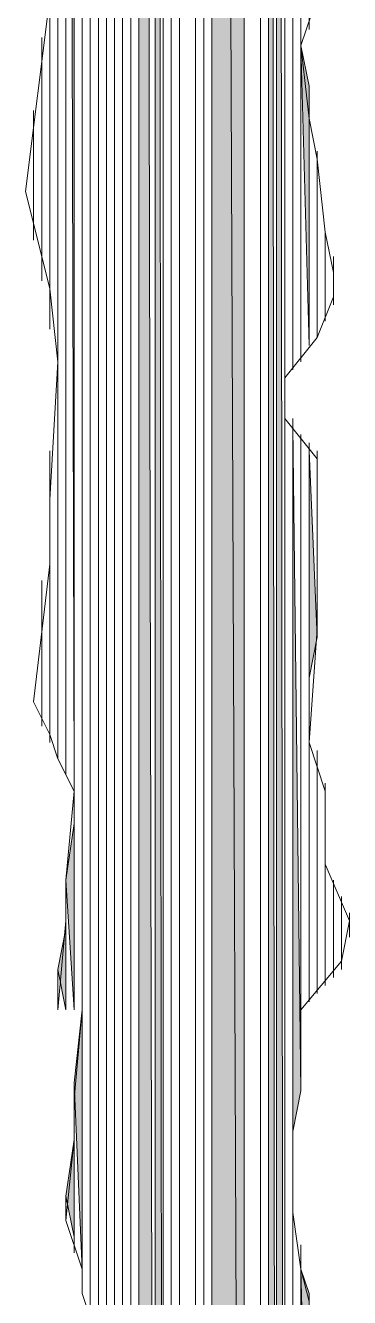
# Model space of a CAD drawing. Header units: millimetres. Extents: x -30643 to 86172, y -19411 to 63186.
# Drawn here: x 83143.7 to 83171.9, y -2161 to -2050.6 of the extents above; entities that cross this region are included whole.
import ezdxf

# ---------------------------------------------------------------- set-up
doc = ezdxf.new("R2010")
doc.units = ezdxf.units.MM

msp = doc.modelspace()

# ---------------------------------------------------------------- hatches: boundary and pattern name
h = msp.add_hatch(color=0)
h.dxf.hatch_style = 2
h.paths.add_polyline_path([(83162.73, -2333.79), (83162.73, -1642.77), (83159.91, -1643.48)])
h = msp.add_hatch(color=0)
h.dxf.hatch_style = 2
h.paths.add_polyline_path([(83164.84, -2345.75), (83165.54, -2349.97), (83164.84, -1642.07)])
h = msp.add_hatch(color=0)
h.dxf.hatch_style = 2
h.paths.add_polyline_path([(83165.54, -2349.97), (83166.25, -2353.49), (83165.54, -1642.07)])
h = msp.add_hatch(color=0)
h.dxf.hatch_style = 2
h.paths.add_polyline_path([(83159.91, -2328.16), (83162.73, -2333.79), (83159.91, -1643.48)])
h = msp.add_hatch(color=0)
h.dxf.hatch_style = 2
h.paths.add_polyline_path([(83154.99, -2298.6), (83155.69, -2304.93), (83154.99, -1644.88)])
h = msp.add_hatch(color=0)
h.dxf.hatch_style = 2
h.paths.add_polyline_path([(83153.58, -2285.93), (83154.99, -2294.38), (83153.58, -1645.59)])
h = msp.add_hatch(color=0)
h.dxf.hatch_style = 2
h.paths.add_polyline_path([(83154.99, -2294.38), (83154.99, -2298.6), (83154.99, -1645.59)])
h = msp.add_hatch(color=0)
h.dxf.hatch_style = 2
h.paths.add_polyline_path([(83149.36, -2161.38), (83149.36, -2163.49), (83149.36, -1646.99)])
h = msp.add_hatch(color=0)
h.dxf.hatch_style = 2
h.paths.add_polyline_path([(83147.95, -2117.05), (83147.95, -1838.4), (83147.95, -1841.21)])
h = msp.add_hatch(color=0)
h.dxf.hatch_style = 2
h.paths.add_polyline_path([(83147.95, -2116.35), (83147.95, -1841.21), (83147.25, -1846.14)])
h = msp.add_hatch(color=0)
h.dxf.hatch_style = 2
h.paths.add_polyline_path([(83166.95, -2079.76), (83166.95, -2015.02), (83166.95, -2010.8)])
h = msp.add_hatch(color=0)
h.dxf.hatch_style = 2
h.paths.add_polyline_path([(83167.65, -2079.05), (83167.65, -2017.83), (83167.65, -2015.72)])
h = msp.add_hatch(color=0)
h.dxf.hatch_style = 2
h.paths.add_polyline_path([(83145.84, -2076.24), (83145.84, -2041.05), (83145.84, -2043.17)])
h = msp.add_hatch(color=0)
h.dxf.hatch_style = 2
h.paths.add_polyline_path([(83168.36, -2078.35), (83168.36, -2055.83), (83167.65, -2052.31)])
h = msp.add_hatch(color=0)
h.dxf.hatch_style = 2
h.paths.add_polyline_path([(83144.43, -2069.2), (83144.43, -2057.94), (83144.43, -2060.05)])
h = msp.add_hatch(color=0)
h.dxf.hatch_style = 2
h.paths.add_polyline_path([(83144.43, -2067.79), (83144.43, -2060.05), (83144.43, -2062.17)])
h = msp.add_hatch(color=0)
h.dxf.hatch_style = 2
h.paths.add_polyline_path([(83169.06, -2076.24), (83169.06, -2067.79), (83169.06, -2065.68)])
h = msp.add_hatch(color=0)
h.dxf.hatch_style = 2
h.paths.add_polyline_path([(83146.54, -2114.24), (83146.54, -2080.46), (83146.54, -2082.57)])
h = msp.add_hatch(color=0)
h.dxf.hatch_style = 2
h.paths.add_polyline_path([(83166.25, -2191.64), (83166.25, -2084.68), (83166.25, -2082.57)])
h = msp.add_hatch(color=0)
h.dxf.hatch_style = 2
h.paths.add_polyline_path([(83146.54, -2113.53), (83146.54, -2083.98), (83146.54, -2086.09)])
h = msp.add_hatch(color=0)
h.dxf.hatch_style = 2
h.paths.add_polyline_path([(83166.95, -2153.64), (83166.95, -2150.83), (83166.95, -2084.68)])
h = msp.add_hatch(color=0)
h.dxf.hatch_style = 2
h.paths.add_polyline_path([(83166.95, -2150.83), (83166.95, -2148.72), (83166.95, -2085.39)])
h = msp.add_hatch(color=0)
h.dxf.hatch_style = 2
h.paths.add_polyline_path([(83166.95, -2146.61), (83167.65, -2143.09), (83166.95, -2085.39)])
h = msp.add_hatch(color=0)
h.dxf.hatch_style = 2
h.paths.add_polyline_path([(83167.65, -2143.09), (83167.65, -2136.05), (83167.65, -2086.09)])
h = msp.add_hatch(color=0)
h.dxf.hatch_style = 2
h.paths.add_polyline_path([(83168.36, -2112.83), (83168.36, -2110.72), (83168.36, -2086.79)])
h = msp.add_hatch(color=0)
h.dxf.hatch_style = 2
h.paths.add_polyline_path([(83168.36, -2110.72), (83168.36, -2107.2), (83168.36, -2087.5)])
h = msp.add_hatch(color=0)
h.dxf.hatch_style = 2
h.paths.add_polyline_path([(83168.36, -2107.2), (83169.06, -2103.68), (83168.36, -2087.5)])
h = msp.add_hatch(color=0)
h.dxf.hatch_style = 2
h.paths.add_polyline_path([(83169.06, -2102.98), (83169.06, -2100.87), (83169.06, -2087.5)])
h = msp.add_hatch(color=0)
h.dxf.hatch_style = 2
h.paths.add_polyline_path([(83169.06, -2096.65), (83169.06, -2094.53), (83169.06, -2087.5)])
h = msp.add_hatch(color=0)
h.dxf.hatch_style = 2
h.paths.add_polyline_path([(83145.14, -2110.72), (83145.14, -2100.16), (83145.14, -2102.27)])
h = msp.add_hatch(color=0)
h.dxf.hatch_style = 2
h.paths.add_polyline_path([(83147.95, -2136.05), (83147.95, -2117.05), (83147.95, -2119.16)])
h = msp.add_hatch(color=0)
h.dxf.hatch_style = 2
h.paths.add_polyline_path([(83147.95, -2136.05), (83147.95, -2119.87), (83147.25, -2124.79)])
h = msp.add_hatch(color=0)
h.dxf.hatch_style = 2
h.paths.add_polyline_path([(83147.25, -2136.05), (83147.25, -2129.01), (83146.54, -2132.53)])
h = msp.add_hatch(color=0)
h.dxf.hatch_style = 2
h.paths.add_polyline_path([(83148.65, -2158.57), (83148.65, -2136.05), (83147.95, -2142.38)])
h = msp.add_hatch(color=0)
h.dxf.hatch_style = 2
h.paths.add_polyline_path([(83147.95, -2156.46), (83147.95, -2144.5), (83147.95, -2147.31)])
h = msp.add_hatch(color=0)
h.dxf.hatch_style = 2
h.paths.add_polyline_path([(83147.95, -2155.75), (83147.95, -2147.31), (83147.25, -2152.24)])
h = msp.add_hatch(color=0)
h.dxf.hatch_style = 2
h.paths.add_polyline_path([(83167.65, -2187.42), (83167.65, -2158.57), (83167.65, -2156.46)])
h = msp.add_hatch(color=0)
h.dxf.hatch_style = 2
h.paths.add_polyline_path([(83168.36, -2186.72), (83168.36, -2160.68), (83167.65, -2158.57)])

# ---------------------------------------------------------------- linework, layer by layer
at = {"color": 0, "lineweight": 0}
for points in [[(83162.73, -2333.79), (83162.73, -1642.77), (83159.91, -1643.48)], [(83162.73, -2333.79), (83162.73, -1642.77)], [(83164.14, -2333.79), (83164.14, -1642.77)], [(83164.14, -2333.79), (83164.14, -1642.77)], [(83164.14, -2334.49), (83164.14, -1642.77)], [(83164.14, -2334.49), (83164.14, -1642.77)], [(83164.84, -2335.9), (83164.84, -1642.07)], [(83164.84, -2345.75), (83165.54, -2349.97), (83164.84, -1642.07)], [(83165.54, -2349.97), (83165.54, -1642.07)], [(83165.54, -2349.97), (83166.25, -2353.49), (83165.54, -1642.07)], [(83166.25, -2353.49), (83166.25, -1642.07)], [(83166.25, -2193.05), (83166.25, -1642.07)], [(83166.25, -2191.64), (83166.25, -1642.07)], [(83166.25, -2081.16), (83166.25, -1642.07)], [(83166.25, -2081.16), (83166.25, -1642.07)], [(83166.25, -2081.16), (83166.25, -1642.07)], [(83166.25, -2080.46), (83166.25, -1642.07)], [(83166.25, -2080.46), (83166.25, -1642.07)], [(83166.95, -2080.46), (83166.95, -1642.07)], [(83166.95, -2080.46), (83166.95, -1642.07)], [(83166.95, -2080.46), (83166.95, -1642.07)], [(83166.95, -2080.46), (83166.95, -1642.07)], [(83166.95, -2080.46), (83166.95, -1642.07)], [(83159.91, -2317.6), (83159.91, -1643.48)], [(83159.91, -2317.6), (83159.91, -1643.48)], [(83159.91, -2317.6), (83159.91, -1643.48)], [(83159.91, -2328.16), (83162.73, -2333.79), (83159.91, -1643.48)], [(83154.99, -2298.6), (83154.99, -1644.88)], [(83154.99, -2298.6), (83155.69, -2304.93), (83154.99, -1644.88)], [(83155.69, -2304.93), (83155.69, -1644.88)], [(83155.69, -2304.93), (83155.69, -1644.88)], [(83155.69, -2305.64), (83155.69, -1644.88)], [(83155.69, -2305.64), (83155.69, -1644.88)], [(83156.39, -2307.05), (83156.39, -1644.88)], [(83156.39, -2307.05), (83156.39, -1644.88)], [(83157.1, -2307.75), (83157.1, -1644.88)], [(83157.1, -2307.75), (83157.1, -1644.88)], [(83157.1, -2308.45), (83157.1, -1644.88)], [(83157.1, -2316.19), (83157.1, -1644.88)], [(83157.1, -2316.19), (83157.1, -1644.88)], [(83157.1, -2316.19), (83157.1, -1644.88)], [(83158.51, -2316.9), (83158.51, -1644.18)], [(83158.51, -2316.9), (83158.51, -1644.18)], [(83159.21, -2317.6), (83159.21, -1644.18)], [(83159.21, -2317.6), (83159.21, -1644.18)], [(83152.88, -2221.9), (83152.88, -1645.59)], [(83152.88, -2221.9), (83152.88, -1645.59)], [(83152.88, -2221.2), (83152.88, -1645.59)], [(83152.88, -2221.2), (83152.88, -1645.59)], [(83153.58, -2221.2), (83153.58, -1645.59)], [(83153.58, -2221.2), (83153.58, -1645.59)], [(83153.58, -2221.2), (83153.58, -1645.59)], [(83153.58, -2221.2), (83153.58, -1645.59)], [(83153.58, -2221.2), (83153.58, -1645.59)], [(83153.58, -2221.2), (83153.58, -1645.59)], [(83153.58, -2221.2), (83153.58, -1645.59)], [(83153.58, -2239.49), (83153.58, -1645.59)], [(83153.58, -2240.2), (83153.58, -1645.59)], [(83153.58, -2273.27), (83153.58, -1645.59)], [(83153.58, -2273.97), (83153.58, -1645.59)], [(83153.58, -2285.23), (83153.58, -1645.59)], [(83153.58, -2285.93), (83153.58, -1645.59)], [(83153.58, -2285.93), (83154.99, -2294.38), (83153.58, -1645.59)], [(83154.99, -2294.38), (83154.99, -1645.59)], [(83154.99, -2294.38), (83154.99, -2298.6), (83154.99, -1645.59)], [(83148.65, -2160.68), (83148.65, -1646.99)], [(83148.65, -2160.68), (83148.65, -1646.99)], [(83148.65, -2160.68), (83148.65, -1646.99)], [(83148.65, -2160.68), (83148.65, -1646.99)], [(83148.65, -2160.68), (83148.65, -1646.99)], [(83148.65, -2160.68), (83148.65, -1646.99)], [(83149.36, -2161.38), (83149.36, -1646.99)], [(83149.36, -2161.38), (83149.36, -2163.49), (83149.36, -1646.99)], [(83149.36, -2163.49), (83149.36, -1646.99)], [(83149.36, -2163.49), (83149.36, -1646.99)], [(83150.06, -2164.9), (83150.06, -1646.99)], [(83150.06, -2224.01), (83150.06, -1646.99)], [(83150.06, -2224.01), (83150.06, -1646.99)], [(83150.06, -2224.01), (83150.06, -1646.99)], [(83150.77, -2224.01), (83150.77, -1646.99)], [(83150.77, -2224.01), (83150.77, -1646.99)], [(83150.77, -2224.01), (83150.77, -1646.99)], [(83150.77, -2224.01), (83150.77, -1646.99)], [(83150.77, -2224.01), (83150.77, -1646.99)], [(83150.77, -2224.01), (83150.77, -1646.99)], [(83151.47, -2223.31), (83151.47, -1646.29)], [(83151.47, -2223.31), (83151.47, -1646.29)], [(83151.47, -2222.6), (83151.47, -1646.29)], [(83151.47, -2222.6), (83151.47, -1646.29)], [(83151.47, -2222.6), (83151.47, -1646.29)], [(83151.47, -2222.6), (83151.47, -1646.29)], [(83152.17, -2222.6), (83152.17, -1646.29)], [(83152.17, -2222.6), (83152.17, -1646.29)], [(83152.17, -2222.6), (83152.17, -1646.29)], [(83152.17, -2222.6), (83152.17, -1646.29)], [(83152.17, -2221.9), (83152.17, -1646.29)], [(83152.17, -2221.9), (83152.17, -1646.29)], [(83152.17, -2221.9), (83152.17, -1646.29)], [(83152.17, -2221.9), (83152.17, -1646.29)], [(83152.88, -2221.9), (83152.88, -1646.29)], [(83152.88, -2221.9), (83152.88, -1646.29)], [(83152.88, -2221.9), (83152.88, -1646.29)], [(83152.88, -2221.9), (83152.88, -1646.29)], [(83147.95, -2136.05), (83147.95, -1647.7)], [(83147.95, -2136.05), (83147.95, -1647.7)], [(83147.95, -2136.05), (83147.95, -1647.7)], [(83147.95, -2136.05), (83147.95, -1647.7)], [(83147.95, -2136.05), (83147.95, -1647.7)], [(83147.95, -2136.05), (83147.95, -1647.7)], [(83147.95, -2136.05), (83147.95, -1647.7)], [(83148.65, -2136.05), (83148.65, -1647.7)], [(83148.65, -2158.57), (83148.65, -1647.7)], [(83148.65, -2158.57), (83148.65, -1647.7)], [(83148.65, -2158.57), (83148.65, -1647.7)], [(83148.65, -2159.27), (83148.65, -1647.7)], [(83148.65, -2159.27), (83148.65, -1647.7)], [(83148.65, -2159.27), (83148.65, -1647.7)], [(83148.65, -2159.27), (83148.65, -1647.7)], [(83148.65, -2159.98), (83148.65, -1647.7)], [(83148.65, -2159.98), (83148.65, -1647.7)], [(83147.95, -2117.05), (83147.95, -1838.4), (83147.95, -1841.21)], [(83147.95, -2136.05), (83147.95, -1838.4)], [(83147.95, -2136.05), (83147.95, -1838.4)], [(83147.95, -2116.35), (83147.95, -1841.21), (83147.25, -1846.14)], [(83147.95, -2116.35), (83147.95, -1841.21)], [(83147.95, -2116.35), (83147.95, -1841.21)], [(83147.95, -2116.35), (83147.95, -1841.21)], [(83147.25, -2115.64), (83147.25, -1846.14)], [(83147.25, -2115.64), (83147.25, -1846.14)], [(83147.25, -2115.64), (83147.25, -1846.84)], [(83147.25, -2115.64), (83147.25, -1846.84)], [(83147.25, -2115.64), (83147.25, -1847.54)], [(83147.25, -2115.64), (83147.25, -1847.54)], [(83147.25, -2115.64), (83147.25, -1848.25)], [(83147.25, -2115.64), (83147.25, -1848.25)], [(83147.25, -2114.94), (83147.25, -1849.65)], [(83147.25, -2114.94), (83147.25, -1849.65)], [(83147.25, -2114.94), (83147.25, -1850.36)], [(83147.25, -2114.94), (83147.25, -1850.36)], [(83147.25, -2114.94), (83147.25, -1851.06)], [(83146.54, -2078.35), (83146.54, -1991.8)], [(83146.54, -2078.35), (83146.54, -1991.8)], [(83146.54, -2079.05), (83146.54, -1991.8)], [(83146.54, -2079.05), (83146.54, -1991.8)], [(83146.54, -2079.05), (83146.54, -1991.8)], [(83146.54, -2079.05), (83146.54, -1991.8)], [(83146.54, -2079.76), (83146.54, -1991.8)], [(83146.54, -2079.76), (83146.54, -1991.8)], [(83146.54, -2079.76), (83146.54, -1991.8)], [(83146.54, -2114.24), (83146.54, -1991.8)], [(83146.54, -2114.24), (83146.54, -1991.8)], [(83146.54, -2114.24), (83146.54, -1991.8)], [(83146.54, -2114.24), (83146.54, -1991.8)], [(83146.54, -2114.24), (83146.54, -1991.8)], [(83146.54, -2114.24), (83146.54, -1991.8)], [(83146.54, -2114.24), (83146.54, -1991.8)], [(83147.25, -2114.94), (83147.25, -1991.8)], [(83145.84, -2076.94), (83145.84, -1992.5)], [(83146.54, -2077.65), (83146.54, -1992.5)], [(83146.54, -2077.65), (83146.54, -1992.5)], [(83146.54, -2077.65), (83146.54, -1992.5)], [(83146.54, -2077.65), (83146.54, -1992.5)], [(83166.95, -2080.46), (83166.95, -2010.8)], [(83166.95, -2079.76), (83166.95, -2015.02), (83166.95, -2010.8)], [(83166.95, -2079.76), (83166.95, -2015.02)], [(83166.95, -2079.76), (83166.95, -2015.02)], [(83166.95, -2079.76), (83166.95, -2015.02)], [(83167.65, -2079.76), (83167.65, -2015.72)], [(83167.65, -2079.76), (83167.65, -2015.72)], [(83167.65, -2079.76), (83167.65, -2015.72)], [(83167.65, -2079.76), (83167.65, -2015.72)], [(83167.65, -2079.05), (83167.65, -2017.83), (83167.65, -2015.72)], [(83167.65, -2079.05), (83167.65, -2017.83)], [(83167.65, -2079.05), (83167.65, -2017.83)], [(83167.65, -2052.31), (83167.65, -2017.83)], [(83167.65, -2052.31), (83167.65, -2017.83)], [(83167.65, -2052.31), (83167.65, -2017.83)], [(83168.36, -2050.91), (83168.36, -2019.24)], [(83168.36, -2050.91), (83168.36, -2019.24)], [(83168.36, -2050.91), (83168.36, -2019.94)], [(83168.36, -2050.91), (83168.36, -2019.94)], [(83145.84, -2076.94), (83145.84, -2039.65)], [(83145.84, -2076.24), (83145.84, -2040.35)], [(83145.84, -2076.24), (83145.84, -2040.35)], [(83145.84, -2076.24), (83145.84, -2041.05), (83145.84, -2043.17)], [(83145.84, -2076.24), (83145.84, -2041.05)], [(83145.84, -2075.53), (83145.84, -2043.17)], [(83145.84, -2075.53), (83145.84, -2043.17)], [(83145.84, -2075.53), (83145.84, -2043.87)], [(83145.84, -2075.53), (83145.84, -2043.87)], [(83145.84, -2075.53), (83145.84, -2044.57)], [(83145.84, -2075.53), (83145.84, -2044.57)], [(83145.84, -2075.53), (83145.84, -2045.98)], [(83145.84, -2075.53), (83145.84, -2045.98)], [(83145.84, -2074.83), (83145.84, -2046.68)], [(83145.84, -2074.83), (83145.84, -2046.68)], [(83145.84, -2074.83), (83145.84, -2048.09)], [(83145.84, -2074.83), (83145.84, -2048.09)], [(83145.84, -2074.13), (83145.84, -2048.8)], [(83145.84, -2074.13), (83145.84, -2048.8)], [(83145.84, -2074.83), (83145.84, -2048.8)], [(83145.84, -2074.83), (83145.84, -2048.8)], [(83145.84, -2074.13), (83145.84, -2049.5)], [(83145.84, -2074.13), (83145.84, -2049.5)], [(83145.84, -2073.42), (83145.84, -2050.2)], [(83145.84, -2073.42), (83145.84, -2050.2)], [(83145.84, -2073.42), (83145.84, -2050.2)], [(83145.84, -2073.42), (83145.84, -2050.2)], [(83145.84, -2073.42), (83145.84, -2050.91)], [(83145.84, -2073.42), (83145.84, -2050.91)], [(83145.84, -2073.42), (83145.84, -2050.91)], [(83145.84, -2073.42), (83145.84, -2050.91)], [(83145.14, -2072.72), (83145.14, -2051.61)], [(83145.14, -2072.72), (83145.14, -2051.61)], [(83145.14, -2072.72), (83145.14, -2051.61)], [(83145.14, -2072.72), (83145.14, -2051.61)], [(83145.14, -2072.02), (83145.14, -2052.31)], [(83145.14, -2072.02), (83145.14, -2052.31)], [(83145.14, -2072.72), (83145.14, -2052.31)], [(83145.14, -2072.72), (83145.14, -2052.31)], [(83167.65, -2079.05), (83167.65, -2052.31)], [(83167.65, -2079.05), (83167.65, -2052.31)], [(83167.65, -2079.05), (83167.65, -2052.31)], [(83168.36, -2078.35), (83168.36, -2055.83), (83167.65, -2052.31)], [(83145.14, -2072.02), (83145.14, -2053.72)], [(83145.14, -2072.02), (83145.14, -2053.72)], [(83145.14, -2071.31), (83145.14, -2054.42)], [(83145.14, -2071.31), (83145.14, -2054.42)], [(83145.14, -2070.61), (83145.14, -2055.13)], [(83145.14, -2070.61), (83145.14, -2055.13)], [(83145.14, -2070.61), (83145.14, -2055.13)], [(83145.14, -2070.61), (83145.14, -2055.13)], [(83145.14, -2070.61), (83145.14, -2055.83)], [(83145.14, -2070.61), (83145.14, -2055.83)], [(83168.36, -2078.35), (83168.36, -2055.83)], [(83168.36, -2078.35), (83168.36, -2056.54)], [(83168.36, -2078.35), (83168.36, -2056.54)], [(83144.43, -2069.2), (83144.43, -2057.94), (83144.43, -2060.05)], [(83144.43, -2069.2), (83144.43, -2057.94)], [(83145.14, -2069.2), (83145.14, -2057.24)], [(83145.14, -2069.2), (83145.14, -2057.24)], [(83145.14, -2069.91), (83145.14, -2057.24)], [(83145.14, -2069.91), (83145.14, -2057.24)], [(83168.36, -2078.35), (83168.36, -2057.24)], [(83168.36, -2078.35), (83168.36, -2057.24)], [(83168.36, -2078.35), (83168.36, -2057.94)], [(83168.36, -2078.35), (83168.36, -2057.94)], [(83168.36, -2078.35), (83168.36, -2057.94)], [(83168.36, -2078.35), (83168.36, -2057.94)], [(83168.36, -2077.65), (83168.36, -2058.65)], [(83168.36, -2077.65), (83168.36, -2058.65)], [(83144.43, -2067.79), (83144.43, -2060.05), (83144.43, -2062.17)], [(83144.43, -2067.79), (83144.43, -2060.05)], [(83168.36, -2077.65), (83168.36, -2060.05)], [(83168.36, -2077.65), (83168.36, -2060.05)], [(83169.06, -2077.65), (83169.06, -2061.46)], [(83169.06, -2077.65), (83169.06, -2061.46)], [(83169.06, -2077.65), (83169.06, -2061.46)], [(83169.06, -2077.65), (83169.06, -2061.46)], [(83144.43, -2067.09), (83144.43, -2062.17)], [(83144.43, -2067.09), (83144.43, -2062.17)], [(83144.43, -2067.09), (83144.43, -2062.17)], [(83144.43, -2067.09), (83144.43, -2062.17)], [(83169.06, -2077.65), (83169.06, -2062.17)], [(83169.06, -2077.65), (83169.06, -2062.17)], [(83169.06, -2077.65), (83169.06, -2062.17)], [(83169.06, -2077.65), (83169.06, -2062.17)], [(83169.06, -2077.65), (83169.06, -2062.17)], [(83169.06, -2077.65), (83169.06, -2062.17)], [(83144.43, -2066.39), (83144.43, -2062.87)], [(83144.43, -2066.39), (83144.43, -2062.87)], [(83144.43, -2066.39), (83144.43, -2062.87)], [(83144.43, -2066.39), (83144.43, -2062.87)], [(83169.06, -2077.65), (83169.06, -2062.87)], [(83169.06, -2077.65), (83169.06, -2062.87)], [(83169.06, -2077.65), (83169.06, -2062.87)], [(83169.06, -2077.65), (83169.06, -2062.87)], [(83169.06, -2077.65), (83169.06, -2062.87)], [(83169.06, -2077.65), (83169.06, -2062.87)], [(83169.06, -2077.65), (83169.06, -2062.87)], [(83169.06, -2077.65), (83169.06, -2062.87)], [(83169.06, -2076.94), (83169.06, -2063.57)], [(83169.06, -2076.94), (83169.06, -2063.57)], [(83169.06, -2076.94), (83169.06, -2064.98)], [(83169.06, -2076.94), (83169.06, -2064.98)], [(83169.06, -2076.94), (83169.06, -2065.68)], [(83169.06, -2076.94), (83169.06, -2065.68)], [(83169.06, -2076.24), (83169.06, -2067.79), (83169.06, -2065.68)], [(83169.06, -2076.24), (83169.06, -2067.79)], [(83169.76, -2076.24), (83169.76, -2068.5)], [(83169.76, -2076.24), (83169.76, -2068.5)], [(83169.76, -2076.24), (83169.76, -2068.5)], [(83169.76, -2076.24), (83169.76, -2068.5)], [(83169.76, -2076.24), (83169.76, -2068.5)], [(83169.76, -2076.24), (83169.76, -2068.5)], [(83169.76, -2076.24), (83169.76, -2068.5)], [(83169.76, -2076.24), (83169.76, -2068.5)], [(83169.76, -2076.24), (83169.76, -2068.5)], [(83169.76, -2076.24), (83169.76, -2068.5)], [(83169.76, -2076.24), (83169.76, -2069.2)], [(83169.76, -2076.24), (83169.76, -2069.2)], [(83169.76, -2076.24), (83169.76, -2069.2)], [(83169.76, -2076.24), (83169.76, -2069.2)], [(83169.76, -2075.53), (83169.76, -2069.2)], [(83169.76, -2075.53), (83169.76, -2069.2)], [(83169.76, -2075.53), (83169.76, -2069.2)], [(83169.76, -2075.53), (83169.76, -2069.2)], [(83169.76, -2075.53), (83169.76, -2069.2)], [(83169.76, -2075.53), (83169.76, -2069.2)], [(83169.76, -2075.53), (83169.76, -2069.2)], [(83169.76, -2075.53), (83169.76, -2069.2)], [(83169.76, -2075.53), (83169.76, -2069.2)], [(83169.76, -2075.53), (83169.76, -2069.2)], [(83169.76, -2075.53), (83169.76, -2069.91)], [(83169.76, -2075.53), (83169.76, -2069.91)], [(83169.76, -2075.53), (83169.76, -2069.91)], [(83169.76, -2075.53), (83169.76, -2069.91)], [(83169.76, -2075.53), (83169.76, -2069.91)], [(83169.76, -2075.53), (83169.76, -2069.91)], [(83169.76, -2075.53), (83169.76, -2069.91)], [(83169.76, -2075.53), (83169.76, -2069.91)], [(83170.47, -2074.83), (83170.47, -2070.61)], [(83170.47, -2074.83), (83170.47, -2070.61)], [(83170.47, -2074.83), (83170.47, -2070.61)], [(83170.47, -2074.83), (83170.47, -2070.61)], [(83170.47, -2074.83), (83170.47, -2070.61)], [(83170.47, -2074.83), (83170.47, -2070.61)], [(83170.47, -2074.83), (83170.47, -2070.61)], [(83170.47, -2074.83), (83170.47, -2070.61)], [(83170.47, -2074.83), (83170.47, -2071.31)], [(83170.47, -2074.83), (83170.47, -2071.31)], [(83170.47, -2074.83), (83170.47, -2071.31)], [(83170.47, -2074.83), (83170.47, -2071.31)], [(83170.47, -2074.83), (83170.47, -2071.31)], [(83170.47, -2074.83), (83170.47, -2071.31)], [(83170.47, -2074.13), (83170.47, -2071.31)], [(83170.47, -2074.13), (83170.47, -2071.31)], [(83170.47, -2074.13), (83170.47, -2071.31)], [(83170.47, -2074.13), (83170.47, -2071.31)], [(83170.47, -2074.13), (83170.47, -2071.31)], [(83170.47, -2074.13), (83170.47, -2071.31)], [(83146.54, -2114.24), (83146.54, -2079.76)], [(83146.54, -2114.24), (83146.54, -2079.76)], [(83146.54, -2114.24), (83146.54, -2079.76)], [(83146.54, -2114.24), (83146.54, -2080.46), (83146.54, -2082.57)], [(83146.54, -2114.24), (83146.54, -2080.46)], [(83146.54, -2114.24), (83146.54, -2080.46)], [(83146.54, -2114.24), (83146.54, -2080.46)], [(83166.25, -2191.64), (83166.25, -2081.16)], [(83146.54, -2113.53), (83146.54, -2082.57)], [(83146.54, -2113.53), (83146.54, -2082.57)], [(83166.25, -2191.64), (83166.25, -2082.57)], [(83166.25, -2191.64), (83166.25, -2082.57)], [(83166.25, -2191.64), (83166.25, -2084.68), (83166.25, -2082.57)], [(83146.54, -2113.53), (83146.54, -2083.98), (83146.54, -2086.09)], [(83146.54, -2113.53), (83146.54, -2083.98)], [(83166.25, -2191.64), (83166.25, -2084.68)], [(83166.95, -2190.94), (83166.95, -2084.68)], [(83166.95, -2153.64), (83166.95, -2150.83), (83166.95, -2084.68)], [(83166.95, -2150.83), (83166.95, -2085.39)], [(83166.95, -2150.83), (83166.95, -2148.72), (83166.95, -2085.39)], [(83166.95, -2148.72), (83166.95, -2085.39)], [(83166.95, -2148.72), (83166.95, -2085.39)], [(83166.95, -2147.31), (83166.95, -2085.39)], [(83166.95, -2147.31), (83166.95, -2085.39)], [(83166.95, -2146.61), (83166.95, -2085.39)], [(83166.95, -2146.61), (83167.65, -2143.09), (83166.95, -2085.39)], [(83146.54, -2112.83), (83146.54, -2086.09)], [(83146.54, -2112.83), (83146.54, -2086.09)], [(83167.65, -2143.09), (83167.65, -2086.09)], [(83167.65, -2143.09), (83167.65, -2086.09)], [(83167.65, -2143.09), (83167.65, -2086.09)], [(83167.65, -2143.09), (83167.65, -2136.05), (83167.65, -2086.09)], [(83167.65, -2136.05), (83167.65, -2086.09)], [(83167.65, -2136.05), (83167.65, -2086.09)], [(83167.65, -2136.05), (83167.65, -2086.09)], [(83167.65, -2136.05), (83167.65, -2086.09)], [(83167.65, -2136.05), (83167.65, -2086.09)], [(83167.65, -2136.05), (83167.65, -2086.09)], [(83168.36, -2135.35), (83168.36, -2086.79)], [(83168.36, -2135.35), (83168.36, -2086.79)], [(83168.36, -2135.35), (83168.36, -2086.79)], [(83168.36, -2135.35), (83168.36, -2086.79)], [(83168.36, -2135.35), (83168.36, -2086.79)], [(83168.36, -2135.35), (83168.36, -2086.79)], [(83168.36, -2135.35), (83168.36, -2086.79)], [(83168.36, -2135.35), (83168.36, -2086.79)], [(83168.36, -2135.35), (83168.36, -2086.79)], [(83168.36, -2112.83), (83168.36, -2110.72), (83168.36, -2086.79)], [(83145.84, -2112.83), (83145.84, -2087.5)], [(83145.84, -2112.83), (83145.84, -2087.5)], [(83168.36, -2110.72), (83168.36, -2087.5)], [(83168.36, -2110.72), (83168.36, -2107.2), (83168.36, -2087.5)], [(83168.36, -2107.2), (83168.36, -2087.5)], [(83168.36, -2107.2), (83169.06, -2103.68), (83168.36, -2087.5)], [(83169.06, -2103.68), (83169.06, -2087.5)], [(83169.06, -2103.68), (83169.06, -2087.5)], [(83169.06, -2102.98), (83169.06, -2087.5)], [(83169.06, -2102.98), (83169.06, -2100.87), (83169.06, -2087.5)], [(83169.06, -2100.87), (83169.06, -2087.5)], [(83169.06, -2100.87), (83169.06, -2087.5)], [(83169.06, -2100.16), (83169.06, -2087.5)], [(83169.06, -2100.16), (83169.06, -2087.5)], [(83169.06, -2100.16), (83169.06, -2087.5)], [(83169.06, -2100.16), (83169.06, -2087.5)], [(83169.06, -2098.76), (83169.06, -2087.5)], [(83169.06, -2098.76), (83169.06, -2087.5)], [(83169.06, -2098.76), (83169.06, -2087.5)], [(83169.06, -2098.76), (83169.06, -2087.5)], [(83169.06, -2098.05), (83169.06, -2087.5)], [(83169.06, -2098.05), (83169.06, -2087.5)], [(83169.06, -2096.65), (83169.06, -2087.5)], [(83169.06, -2096.65), (83169.06, -2094.53), (83169.06, -2087.5)], [(83169.06, -2094.53), (83169.06, -2087.5)], [(83145.84, -2112.83), (83145.84, -2088.2)], [(83145.84, -2112.83), (83145.84, -2088.2)], [(83145.84, -2112.83), (83145.84, -2088.2)], [(83145.84, -2112.83), (83145.84, -2088.2)], [(83169.06, -2094.53), (83169.06, -2088.2)], [(83145.84, -2112.83), (83145.84, -2089.61)], [(83145.84, -2112.83), (83145.84, -2089.61)], [(83145.84, -2112.13), (83145.84, -2090.31)], [(83145.84, -2112.13), (83145.84, -2090.31)], [(83145.84, -2112.13), (83145.84, -2091.02)], [(83145.84, -2112.13), (83145.84, -2091.02)], [(83145.84, -2112.13), (83145.84, -2091.72)], [(83145.84, -2112.13), (83145.84, -2091.72)], [(83145.84, -2112.13), (83145.84, -2092.42)], [(83145.84, -2112.13), (83145.84, -2092.42)], [(83145.84, -2112.13), (83145.84, -2093.13)], [(83145.84, -2112.13), (83145.84, -2093.13)], [(83145.84, -2112.13), (83145.84, -2093.83)], [(83145.84, -2112.13), (83145.84, -2093.83)], [(83145.84, -2112.13), (83145.84, -2094.53)], [(83145.84, -2112.13), (83145.84, -2094.53)], [(83145.84, -2111.42), (83145.84, -2095.94)], [(83145.84, -2111.42), (83145.84, -2095.94)], [(83145.84, -2111.42), (83145.84, -2095.94)], [(83145.84, -2111.42), (83145.84, -2095.94)], [(83145.84, -2111.42), (83145.84, -2096.65)], [(83145.84, -2111.42), (83145.84, -2096.65)], [(83145.84, -2111.42), (83145.84, -2097.35)], [(83145.84, -2111.42), (83145.84, -2097.35)], [(83145.84, -2111.42), (83145.84, -2097.35)], [(83145.84, -2111.42), (83145.84, -2097.35)], [(83145.14, -2111.42), (83145.14, -2098.76)], [(83145.14, -2111.42), (83145.14, -2098.76)], [(83145.14, -2110.72), (83145.14, -2099.46)], [(83145.14, -2110.72), (83145.14, -2099.46)], [(83145.14, -2111.42), (83145.14, -2099.46)], [(83145.14, -2111.42), (83145.14, -2099.46)], [(83145.14, -2110.72), (83145.14, -2100.16), (83145.14, -2102.27)], [(83145.14, -2110.72), (83145.14, -2100.16)], [(83145.14, -2110.72), (83145.14, -2102.27)], [(83145.14, -2110.72), (83145.14, -2102.27)], [(83145.14, -2110.72), (83145.14, -2102.98)], [(83145.14, -2110.72), (83145.14, -2102.98)], [(83145.14, -2110.02), (83145.14, -2104.39)], [(83145.14, -2110.02), (83145.14, -2104.39)], [(83145.14, -2110.02), (83145.14, -2104.39)], [(83145.14, -2110.02), (83145.14, -2104.39)], [(83145.14, -2110.02), (83145.14, -2105.79)], [(83145.14, -2110.02), (83145.14, -2105.79)], [(83145.14, -2110.02), (83145.14, -2107.2)], [(83145.14, -2110.02), (83145.14, -2107.2)], [(83168.36, -2135.35), (83168.36, -2112.83)], [(83168.36, -2135.35), (83168.36, -2112.83)], [(83168.36, -2135.35), (83168.36, -2112.83)], [(83168.36, -2135.35), (83168.36, -2113.53)], [(83168.36, -2135.35), (83168.36, -2113.53)], [(83169.06, -2134.64), (83169.06, -2113.53)], [(83169.06, -2134.64), (83169.06, -2113.53)], [(83169.06, -2134.64), (83169.06, -2113.53)], [(83169.06, -2134.64), (83169.06, -2113.53)], [(83169.06, -2134.64), (83169.06, -2114.24)], [(83169.06, -2134.64), (83169.06, -2114.24)], [(83169.06, -2134.64), (83169.06, -2114.24)], [(83169.06, -2134.64), (83169.06, -2114.24)], [(83169.06, -2134.64), (83169.06, -2114.24)], [(83169.06, -2134.64), (83169.06, -2114.24)], [(83169.06, -2134.64), (83169.06, -2114.24)], [(83169.06, -2134.64), (83169.06, -2114.24)], [(83169.06, -2134.64), (83169.06, -2114.24)], [(83169.06, -2134.64), (83169.06, -2114.24)], [(83169.06, -2134.64), (83169.06, -2114.24)], [(83169.06, -2134.64), (83169.06, -2114.24)], [(83169.06, -2134.64), (83169.06, -2114.24)], [(83169.06, -2134.64), (83169.06, -2114.24)], [(83169.06, -2134.64), (83169.06, -2114.24)], [(83169.06, -2134.64), (83169.06, -2114.24)], [(83169.06, -2134.64), (83169.06, -2114.94)], [(83169.06, -2134.64), (83169.06, -2114.94)], [(83169.06, -2134.64), (83169.06, -2114.94)], [(83169.06, -2134.64), (83169.06, -2114.94)], [(83169.06, -2133.94), (83169.06, -2115.64)], [(83169.06, -2133.94), (83169.06, -2115.64)], [(83169.76, -2133.94), (83169.76, -2116.35)], [(83169.76, -2133.94), (83169.76, -2116.35)], [(83169.76, -2133.94), (83169.76, -2116.35)], [(83169.76, -2133.94), (83169.76, -2116.35)], [(83169.76, -2133.94), (83169.76, -2116.35)], [(83169.76, -2133.94), (83169.76, -2116.35)], [(83169.76, -2133.94), (83169.76, -2116.35)], [(83169.76, -2123.39), (83169.76, -2116.35)], [(83169.76, -2123.39), (83169.76, -2116.35)], [(83169.76, -2123.39), (83169.76, -2116.35)], [(83169.76, -2121.98), (83169.76, -2116.35)], [(83169.76, -2121.98), (83169.76, -2116.35)], [(83169.76, -2121.98), (83169.76, -2116.35)], [(83169.76, -2121.98), (83169.76, -2116.35)], [(83147.95, -2136.05), (83147.95, -2117.05), (83147.95, -2119.16)], [(83169.76, -2121.27), (83169.76, -2117.05)], [(83169.76, -2121.27), (83169.76, -2117.05)], [(83169.76, -2121.27), (83169.76, -2117.05)], [(83169.76, -2121.27), (83169.76, -2117.05)], [(83169.76, -2121.27), (83169.76, -2117.05)], [(83169.76, -2121.27), (83169.76, -2117.05)], [(83169.76, -2121.27), (83169.76, -2117.05)], [(83169.76, -2121.27), (83169.76, -2117.05)], [(83169.76, -2121.27), (83169.76, -2117.05)], [(83169.76, -2121.27), (83169.76, -2117.05)], [(83169.76, -2120.57), (83169.76, -2117.76)], [(83169.76, -2120.57), (83169.76, -2117.76)], [(83169.76, -2119.87), (83169.76, -2117.76)], [(83147.95, -2136.05), (83147.95, -2119.87), (83147.25, -2124.79)], [(83147.95, -2136.05), (83147.95, -2119.16)], [(83147.95, -2136.05), (83147.95, -2119.16)], [(83147.95, -2136.05), (83147.95, -2119.87)], [(83169.76, -2133.94), (83169.76, -2123.39)], [(83169.76, -2133.94), (83169.76, -2123.39)], [(83169.76, -2133.94), (83169.76, -2123.39)], [(83169.76, -2133.94), (83169.76, -2124.09)], [(83169.76, -2133.94), (83169.76, -2124.09)], [(83169.76, -2133.94), (83169.76, -2124.09)], [(83169.76, -2133.94), (83169.76, -2124.09)], [(83169.76, -2133.94), (83169.76, -2124.09)], [(83169.76, -2133.94), (83169.76, -2124.09)], [(83169.76, -2133.94), (83169.76, -2124.09)], [(83169.76, -2133.94), (83169.76, -2124.09)], [(83169.76, -2133.94), (83169.76, -2124.09)], [(83169.76, -2133.94), (83169.76, -2124.09)], [(83169.76, -2133.94), (83169.76, -2124.09)], [(83169.76, -2133.94), (83169.76, -2124.09)], [(83169.76, -2133.94), (83169.76, -2124.09)], [(83169.76, -2133.94), (83169.76, -2124.09)], [(83169.76, -2133.94), (83169.76, -2124.09)], [(83169.76, -2133.94), (83169.76, -2124.09)], [(83169.76, -2133.24), (83169.76, -2124.09)], [(83169.76, -2133.24), (83169.76, -2124.09)], [(83147.25, -2136.05), (83147.25, -2124.79)], [(83147.25, -2136.05), (83147.25, -2124.79)], [(83147.25, -2136.05), (83147.25, -2125.5)], [(83147.25, -2136.05), (83147.25, -2125.5)], [(83147.25, -2136.05), (83147.25, -2125.5)], [(83147.25, -2136.05), (83147.25, -2125.5)], [(83169.76, -2133.24), (83169.76, -2124.79)], [(83169.76, -2133.24), (83169.76, -2124.79)], [(83169.76, -2133.24), (83169.76, -2124.79)], [(83169.76, -2133.24), (83169.76, -2124.79)], [(83170.47, -2133.24), (83170.47, -2124.79)], [(83170.47, -2133.24), (83170.47, -2124.79)], [(83170.47, -2133.24), (83170.47, -2124.79)], [(83170.47, -2133.24), (83170.47, -2124.79)], [(83170.47, -2133.24), (83170.47, -2124.79)], [(83170.47, -2133.24), (83170.47, -2124.79)], [(83170.47, -2133.24), (83170.47, -2125.5)], [(83170.47, -2133.24), (83170.47, -2125.5)], [(83170.47, -2133.24), (83170.47, -2125.5)], [(83170.47, -2133.24), (83170.47, -2125.5)], [(83170.47, -2133.24), (83170.47, -2125.5)], [(83170.47, -2133.24), (83170.47, -2125.5)], [(83170.47, -2133.24), (83170.47, -2125.5)], [(83170.47, -2133.24), (83170.47, -2125.5)], [(83170.47, -2132.53), (83170.47, -2125.5)], [(83170.47, -2132.53), (83170.47, -2125.5)], [(83170.47, -2132.53), (83170.47, -2125.5)], [(83170.47, -2132.53), (83170.47, -2125.5)], [(83170.47, -2132.53), (83170.47, -2125.5)], [(83170.47, -2132.53), (83170.47, -2125.5)], [(83147.25, -2136.05), (83147.25, -2126.2)], [(83147.25, -2136.05), (83147.25, -2126.2)], [(83170.47, -2132.53), (83170.47, -2126.2)], [(83170.47, -2132.53), (83170.47, -2126.2)], [(83170.47, -2132.53), (83170.47, -2126.2)], [(83170.47, -2132.53), (83170.47, -2126.2)], [(83170.47, -2132.53), (83170.47, -2126.2)], [(83170.47, -2132.53), (83170.47, -2126.2)], [(83171.17, -2132.53), (83171.17, -2126.2)], [(83171.17, -2132.53), (83171.17, -2126.2)], [(83171.17, -2132.53), (83171.17, -2126.2)], [(83171.17, -2132.53), (83171.17, -2126.2)], [(83171.17, -2132.53), (83171.17, -2126.2)], [(83171.17, -2132.53), (83171.17, -2126.2)], [(83171.17, -2132.53), (83171.17, -2126.2)], [(83171.17, -2132.53), (83171.17, -2126.2)], [(83147.25, -2136.05), (83147.25, -2127.61)], [(83147.25, -2136.05), (83147.25, -2127.61)], [(83171.17, -2132.53), (83171.17, -2126.9)], [(83171.17, -2132.53), (83171.17, -2126.9)], [(83171.17, -2132.53), (83171.17, -2126.9)], [(83171.17, -2132.53), (83171.17, -2126.9)], [(83171.17, -2132.53), (83171.17, -2126.9)], [(83171.17, -2132.53), (83171.17, -2126.9)], [(83171.17, -2132.53), (83171.17, -2126.9)], [(83171.17, -2132.53), (83171.17, -2126.9)], [(83171.17, -2131.83), (83171.17, -2126.9)], [(83171.17, -2131.83), (83171.17, -2126.9)], [(83171.17, -2131.83), (83171.17, -2126.9)], [(83171.17, -2131.83), (83171.17, -2126.9)], [(83171.17, -2131.83), (83171.17, -2126.9)], [(83171.17, -2131.83), (83171.17, -2126.9)], [(83171.17, -2131.83), (83171.17, -2126.9)], [(83171.17, -2131.83), (83171.17, -2126.9)], [(83171.17, -2131.13), (83171.17, -2126.9)], [(83171.17, -2131.13), (83171.17, -2126.9)], [(83171.17, -2131.13), (83171.17, -2126.9)], [(83171.17, -2131.13), (83171.17, -2126.9)], [(83171.88, -2129.72), (83171.88, -2127.61)], [(83171.88, -2129.72), (83171.88, -2127.61)], [(83171.88, -2129.72), (83171.88, -2127.61)], [(83171.88, -2129.72), (83171.88, -2127.61)], [(83147.25, -2136.05), (83147.25, -2128.31)], [(83147.25, -2136.05), (83147.25, -2128.31)], [(83147.25, -2136.05), (83147.25, -2129.01), (83146.54, -2132.53)], [(83147.25, -2136.05), (83147.25, -2129.01)], [(83146.54, -2136.05), (83146.54, -2132.53)], [(83146.54, -2136.05), (83146.54, -2132.53)], [(83146.54, -2136.05), (83146.54, -2133.24)], [(83146.54, -2136.05), (83146.54, -2133.24)], [(83148.65, -2158.57), (83148.65, -2136.05), (83147.95, -2142.38)], [(83147.95, -2157.16), (83147.95, -2142.38)], [(83147.95, -2157.16), (83147.95, -2142.38)], [(83147.95, -2156.46), (83147.95, -2143.09)], [(83147.95, -2156.46), (83147.95, -2143.09)], [(83147.95, -2156.46), (83147.95, -2143.79)], [(83147.95, -2156.46), (83147.95, -2143.79)], [(83147.95, -2156.46), (83147.95, -2144.5), (83147.95, -2147.31)], [(83147.95, -2156.46), (83147.95, -2144.5)], [(83147.95, -2156.46), (83147.95, -2144.5)], [(83147.95, -2156.46), (83147.95, -2144.5)], [(83147.95, -2155.75), (83147.95, -2147.31), (83147.25, -2152.24)], [(83147.95, -2155.75), (83147.95, -2147.31)], [(83147.95, -2155.75), (83147.95, -2147.31)], [(83147.95, -2155.75), (83147.95, -2147.31)], [(83147.25, -2154.35), (83147.25, -2152.24)], [(83147.25, -2154.35), (83147.25, -2152.24)], [(83166.95, -2190.94), (83166.95, -2153.64)], [(83166.95, -2190.23), (83166.95, -2154.35)], [(83166.95, -2190.23), (83166.95, -2154.35)], [(83166.95, -2190.23), (83166.95, -2155.05)], [(83166.95, -2190.23), (83166.95, -2155.05)], [(83166.95, -2189.53), (83166.95, -2155.05)], [(83166.95, -2189.53), (83166.95, -2155.05)], [(83166.95, -2189.53), (83166.95, -2155.75)], [(83166.95, -2189.53), (83166.95, -2155.75)], [(83167.65, -2188.83), (83167.65, -2156.46)], [(83167.65, -2188.83), (83167.65, -2156.46)], [(83167.65, -2188.83), (83167.65, -2156.46)], [(83167.65, -2188.83), (83167.65, -2156.46)], [(83167.65, -2187.42), (83167.65, -2158.57), (83167.65, -2156.46)], [(83167.65, -2187.42), (83167.65, -2158.57)], [(83167.65, -2187.42), (83167.65, -2158.57)], [(83167.65, -2187.42), (83167.65, -2158.57)], [(83167.65, -2187.42), (83167.65, -2158.57)], [(83167.65, -2187.42), (83167.65, -2158.57)], [(83168.36, -2186.72), (83168.36, -2160.68), (83167.65, -2158.57)], [(83168.36, -2186.72), (83168.36, -2160.68)], [(83168.36, -2186.72), (83168.36, -2160.68)], [(83168.36, -2186.72), (83168.36, -2160.68)], [(83168.36, -2186.01), (83168.36, -2160.68)], [(83168.36, -2186.01), (83168.36, -2160.68)]]:
    msp.add_lwpolyline(points, close=True, dxfattribs=at)
for points in [[(83145.84, -2048.09), (83143.73, -2064.98)], [(83167.65, -2052.31), (83169.06, -2048.09)], [(83168.36, -2058.65), (83167.65, -2052.31)], [(83169.06, -2062.17), (83168.36, -2058.65)], [(83169.76, -2068.5), (83169.06, -2062.17)], [(83143.73, -2064.98), (83145.14, -2070.61)], [(83170.47, -2072.02), (83169.76, -2068.5)], [(83145.14, -2070.61), (83145.84, -2073.42)], [(83170.47, -2074.13), (83170.47, -2072.02)], [(83145.84, -2073.42), (83146.54, -2079.76)], [(83169.06, -2077.65), (83170.47, -2074.13)], [(83166.25, -2081.16), (83169.06, -2077.65)], [(83146.54, -2079.76), (83145.84, -2091.72)], [(83166.25, -2084.68), (83166.25, -2081.16)], [(83169.06, -2088.2), (83166.25, -2084.68)], [(83169.06, -2098.05), (83169.06, -2088.2)], [(83145.84, -2091.72), (83145.84, -2097.35)], [(83145.84, -2097.35), (83144.43, -2109.31)], [(83169.06, -2102.98), (83169.06, -2098.05)], [(83168.36, -2112.83), (83169.06, -2102.98)], [(83144.43, -2109.31), (83145.84, -2112.13)], [(83145.84, -2112.13), (83146.54, -2114.24)], [(83169.76, -2117.05), (83168.36, -2112.83)], [(83146.54, -2114.24), (83147.95, -2117.05)], [(83147.95, -2117.05), (83147.25, -2124.79)], [(83169.76, -2119.16), (83169.76, -2117.05)], [(83169.76, -2123.39), (83169.76, -2119.16)], [(83171.88, -2128.31), (83169.76, -2123.39)], [(83147.25, -2124.79), (83147.25, -2128.31)], [(83147.25, -2128.31), (83146.54, -2136.05)], [(83171.17, -2131.83), (83171.88, -2128.31)], [(83167.65, -2136.05), (83171.17, -2131.83)], [(83148.65, -2136.05), (83147.95, -2143.79)], [(83167.65, -2143.09), (83167.65, -2136.05)], [(83166.95, -2146.61), (83167.65, -2143.09)], [(83147.95, -2143.79), (83147.95, -2147.31)], [(83147.95, -2147.31), (83147.25, -2154.35)], [(83166.95, -2153.64), (83166.95, -2146.61)], [(83167.65, -2158.57), (83166.95, -2153.64)], [(83147.25, -2154.35), (83148.65, -2158.57)], [(83148.65, -2158.57), (83148.65, -2160.68)], [(83168.36, -2161.38), (83167.65, -2158.57)], [(83148.65, -2160.68), (83150.06, -2164.9)]]:
    msp.add_lwpolyline(points, dxfattribs=at)

doc.saveas('drawing.dxf')
